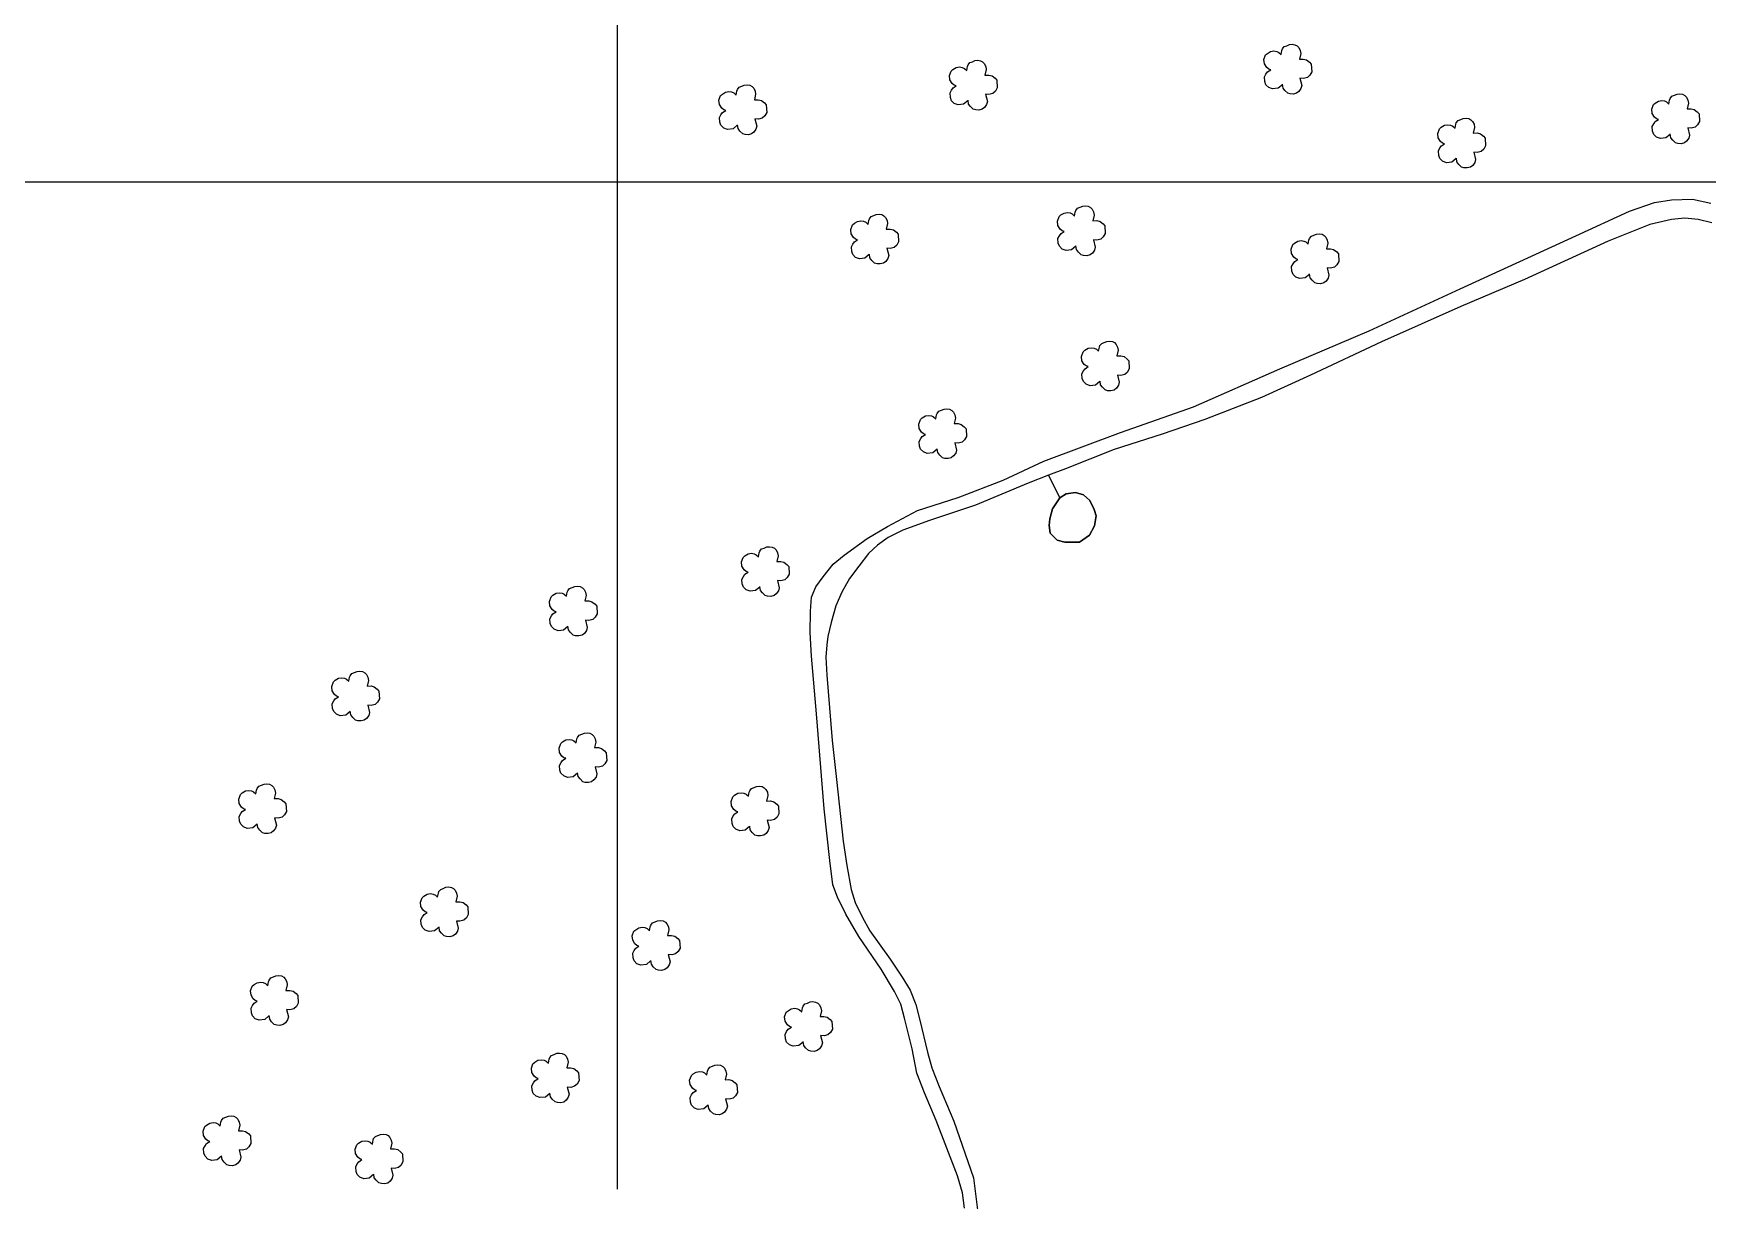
# Model space of a CAD drawing. Header units: inches. Extents: x 743346 to 745446, y 7792686 to 7795656.
# Drawn here: x 743830.9 to 744315.7, y 7794304.7 to 7794643 of the extents above; entities that cross this region are included whole.
import ezdxf

# ---------------------------------------------------------------- set-up
doc = ezdxf.new("R2010")
doc.units = ezdxf.units.IN
doc.header["$MEASUREMENT"] = 0
doc.linetypes.add('CONTINUO', pattern=[0])
for name, color, linetype in [('0114001253', 1, 'Continuous'), ('0114001253001', 5, 'Continuous'), ('ARVORE', 3, 'Continuous'), ('MALHA', 8, 'Continuous'), ('MATO', 3, 'Continuous')]:
    doc.layers.add(name, color=color, linetype=linetype)

msp = doc.modelspace()

# ---------------------------------------------------------------- linework, layer by layer
at = {"layer": '0114001253'}
msp.add_lwpolyline([(744100.53, 7794302.57), (744099.93, 7794306.94), (744098.48, 7794311.91), (744092.33, 7794327.91), (744088.95, 7794335.94), (744086.77, 7794341.63), (744085.38, 7794348.7), (744083.2, 7794357.56), (744082.14, 7794361.65), (744080.29, 7794365.33), (744076.45, 7794371.8), (744069.9, 7794381.25), (744066.19, 7794387.69), (744063.81, 7794392.65), (744062.42, 7794396.22), (744061.5, 7794403.29), (744059.91, 7794418.25), (744057.66, 7794445.76), (744056.27, 7794462.52), (744055.87, 7794469.41), (744055.94, 7794475.56), (744056.27, 7794479.59), (744057.53, 7794482.57), (744059.58, 7794485.47), (744062.55, 7794489.18), (744065.66, 7794491.82), (744072.35, 7794496.62), (744078.24, 7794500.05), (744086.9, 7794504.68), (744098.67, 7794508.45), (744111.7, 7794513.54), (744123.56, 7794518.98), (744145.72, 7794527.3), (744166.9, 7794534.79), (744191.83, 7794545.76), (744217.79, 7794556.75), (744244.13, 7794569), (744277.61, 7794584.29), (744293.17, 7794591.51), (744300.38, 7794593.95), (744305.34, 7794594.75), (744311.36, 7794594.95), (744316.71, 7794593.82)], dxfattribs=at)
at = {"layer": '0114001253001'}
msp.add_lwpolyline([(744316.95, 7794588.07), (744313.08, 7794589.1), (744309.16, 7794589.43), (744305.29, 7794589.1), (744299.03, 7794587.65), (744286.93, 7794582.79), (744262.69, 7794571.63), (744244.29, 7794563.88), (744221.36, 7794553.61), (744200.72, 7794543.99), (744186.52, 7794537.44), (744170.18, 7794531.1), (744157.75, 7794526.89), (744143.89, 7794522.37), (744129.83, 7794516.8), (744124.89, 7794514.93), (744128.19, 7794508.36), (744129.99, 7794509.53), (744132.73, 7794509.92), (744134.99, 7794509.22), (744136.87, 7794507.66), (744138.12, 7794505), (744138.66, 7794503.13), (744138.2, 7794500.32), (744136.71, 7794497.58), (744133.9, 7794495.55), (744129.6, 7794495.55), (744127.41, 7794496.1), (744125.38, 7794498.13), (744125.07, 7794500.39), (744125.23, 7794502.27), (744126.08, 7794505.24), (744128.19, 7794508.36), (744124.89, 7794514.93), (744118.98, 7794512.69), (744103.72, 7794506.25), (744090.45, 7794501.85), (744082.66, 7794499.01), (744078.41, 7794496.86), (744075.33, 7794494.71), (744072.77, 7794492.24), (744069.92, 7794488.56), (744067.21, 7794484.99), (744065.06, 7794481.03), (744063.24, 7794477.06), (744061.93, 7794472.24), (744061, 7794468.23), (744060.72, 7794465.81), (744060.34, 7794462.17), (744060.72, 7794456.97), (744062.26, 7794438.11), (744063.48, 7794426.8), (744065.39, 7794408.88), (744066.42, 7794401.81), (744067.68, 7794394.91), (744068.85, 7794391.16), (744070.95, 7794386.97), (744073.14, 7794382.91), (744079.03, 7794374.68), (744082.48, 7794369.51), (744084.77, 7794365.68), (744086.45, 7794361.53), (744087.62, 7794357.03), (744089.86, 7794347.7), (744091.12, 7794343.25), (744093.22, 7794337.84), (744097.47, 7794327.7), (744103.16, 7794311.36), (744103.77, 7794306.65), (744104.28, 7794302.06)], dxfattribs=at)
at = {"layer": 'ARVORE'}
msp.add_lwpolyline([(744128.19, 7794508.36), (744126.08, 7794505.24), (744125.23, 7794502.27), (744125.07, 7794500.39), (744125.38, 7794498.13), (744127.41, 7794496.1), (744129.6, 7794495.55), (744133.9, 7794495.55), (744136.71, 7794497.58), (744138.2, 7794500.32), (744138.66, 7794503.13), (744138.12, 7794505), (744136.87, 7794507.66), (744134.99, 7794509.22), (744132.73, 7794509.92), (744129.99, 7794509.53)], close=True, dxfattribs=at)
at = {"layer": 'MALHA', "color": 8}
for p, q in [((744000, 7794308.03), (744000, 7795556.48)), ((743446.06, 7794600), (744761.22, 7794600))]:
    msp.add_line(p, q, dxfattribs=at)
at = {"layer": 'MATO', "linetype": 'CONTINUO'}
for points in [[(744192.61, 7794628.13, 0), (744191.36, 7794627.08, 0), (744189.78, 7794626.9, 0), (744188.65, 7794627.34, 0), (744187.85, 7794628.12, 0), (744187.52, 7794629.03, 0), (744187.43, 7794630.36, 0), (744187.86, 7794631.2, 0), (744188.32, 7794631.82, 0), (744189.23, 7794632.44, 0), (744188.65, 7794632.62, 0), (744188.08, 7794633.09, 0), (744187.4, 7794634.15, 0), (744187.28, 7794635.42, 0), (744187.77, 7794636.73, 0), (744188.28, 7794637.2, 0), (744189.21, 7794637.77, 0), (744190.18, 7794637.9, 0), (744190.96, 7794637.79, 0), (744191.58, 7794637.5, 0), (744192.26, 7794636.9, 0), (744192.46, 7794638.05, 0), (744192.63, 7794638.51, 0), (744193.14, 7794639.15, 0), (744193.89, 7794639.43, 0), (744194.63, 7794639.76, 0), (744195.45, 7794639.83, 0), (744196.23, 7794639.72, 0), (744196.87, 7794639.39, 0), (744197.34, 7794638.88, 0), (744197.75, 7794638.06, 0), (744197.91, 7794637.15, 0), (744197.54, 7794635.54, 0), (744198.67, 7794635.56, 0), (744199.61, 7794635.33, 0), (744200.49, 7794634.63, 0), (744200.98, 7794634.07, 0), (744201.11, 7794631.85, 0), (744200.56, 7794630.85, 0), (744199.84, 7794630.19, 0), (744198.7, 7794629.89, 0), (744197.7, 7794629.97, 0), (744198.23, 7794627.9, 0), (744197.99, 7794627.01, 0), (744197.39, 7794626.17, 0), (744196.73, 7794625.64, 0), (744195.79, 7794625.41, 0), (744194.86, 7794625.47, 0), (744194.16, 7794625.66, 0), (744193.36, 7794626.45, 0), (744192.81, 7794627.16, 0), (744192.65, 7794628.24, 0)], [(744101.54, 7794623.49, 0), (744100.29, 7794622.44, 0), (744098.71, 7794622.26, 0), (744097.58, 7794622.7, 0), (744096.78, 7794623.48, 0), (744096.45, 7794624.39, 0), (744096.36, 7794625.72, 0), (744096.79, 7794626.56, 0), (744097.25, 7794627.18, 0), (744098.16, 7794627.8, 0), (744097.58, 7794627.98, 0), (744097.01, 7794628.45, 0), (744096.33, 7794629.51, 0), (744096.21, 7794630.78, 0), (744096.7, 7794632.09, 0), (744097.21, 7794632.56, 0), (744098.14, 7794633.13, 0), (744099.11, 7794633.26, 0), (744099.9, 7794633.15, 0), (744100.51, 7794632.86, 0), (744101.19, 7794632.26, 0), (744101.39, 7794633.41, 0), (744101.56, 7794633.87, 0), (744102.07, 7794634.51, 0), (744102.82, 7794634.79, 0), (744103.56, 7794635.12, 0), (744104.38, 7794635.19, 0), (744105.16, 7794635.08, 0), (744105.8, 7794634.75, 0), (744106.27, 7794634.24, 0), (744106.68, 7794633.42, 0), (744106.84, 7794632.51, 0), (744106.47, 7794630.9, 0), (744107.6, 7794630.92, 0), (744108.54, 7794630.69, 0), (744109.42, 7794629.99, 0), (744109.91, 7794629.43, 0), (744110.04, 7794627.21, 0), (744109.5, 7794626.21, 0), (744108.77, 7794625.55, 0), (744107.63, 7794625.25, 0), (744106.63, 7794625.33, 0), (744107.16, 7794623.26, 0), (744106.92, 7794622.37, 0), (744106.32, 7794621.53, 0), (744105.66, 7794621, 0), (744104.72, 7794620.77, 0), (744103.79, 7794620.83, 0), (744103.09, 7794621.02, 0), (744102.29, 7794621.81, 0), (744101.74, 7794622.52, 0), (744101.58, 7794623.6, 0)], [(744034.75, 7794616.35, 0), (744033.51, 7794615.3, 0), (744031.93, 7794615.12, 0), (744030.8, 7794615.56, 0), (744030, 7794616.35, 0), (744029.67, 7794617.25, 0), (744029.58, 7794618.58, 0), (744030.01, 7794619.42, 0), (744030.46, 7794620.04, 0), (744031.38, 7794620.66, 0), (744030.8, 7794620.84, 0), (744030.22, 7794621.32, 0), (744029.55, 7794622.38, 0), (744029.43, 7794623.64, 0), (744029.91, 7794624.95, 0), (744030.42, 7794625.42, 0), (744031.35, 7794625.99, 0), (744032.33, 7794626.12, 0), (744033.11, 7794626.01, 0), (744033.73, 7794625.73, 0), (744034.41, 7794625.12, 0), (744034.61, 7794626.28, 0), (744034.78, 7794626.74, 0), (744035.29, 7794627.38, 0), (744036.04, 7794627.65, 0), (744036.77, 7794627.98, 0), (744037.6, 7794628.05, 0), (744038.38, 7794627.94, 0), (744039.01, 7794627.61, 0), (744039.49, 7794627.1, 0), (744039.9, 7794626.28, 0), (744040.06, 7794625.38, 0), (744039.68, 7794623.76, 0), (744040.82, 7794623.78, 0), (744041.75, 7794623.55, 0), (744042.63, 7794622.85, 0), (744043.12, 7794622.3, 0), (744043.26, 7794620.07, 0), (744042.71, 7794619.08, 0), (744041.99, 7794618.41, 0), (744040.85, 7794618.11, 0), (744039.85, 7794618.2, 0), (744040.38, 7794616.12, 0), (744040.14, 7794615.23, 0), (744039.54, 7794614.39, 0), (744038.87, 7794613.86, 0), (744037.94, 7794613.63, 0), (744037, 7794613.69, 0), (744036.31, 7794613.89, 0), (744035.5, 7794614.67, 0), (744034.96, 7794615.38, 0), (744034.79, 7794616.46, 0)], [(744304.91, 7794613.73, 0), (744303.66, 7794612.69, 0), (744302.08, 7794612.51, 0), (744300.95, 7794612.94, 0), (744300.15, 7794613.73, 0), (744299.82, 7794614.63, 0), (744299.73, 7794615.96, 0), (744300.16, 7794616.8, 0), (744300.62, 7794617.42, 0), (744301.53, 7794618.04, 0), (744300.95, 7794618.23, 0), (744300.38, 7794618.7, 0), (744299.71, 7794619.76, 0), (744299.58, 7794621.02, 0), (744300.07, 7794622.34, 0), (744300.58, 7794622.81, 0), (744301.51, 7794623.38, 0), (744302.49, 7794623.51, 0), (744303.27, 7794623.4, 0), (744303.88, 7794623.11, 0), (744304.56, 7794622.51, 0), (744304.76, 7794623.66, 0), (744304.94, 7794624.12, 0), (744305.44, 7794624.76, 0), (744306.19, 7794625.04, 0), (744306.93, 7794625.36, 0), (744307.75, 7794625.44, 0), (744308.53, 7794625.33, 0), (744309.17, 7794624.99, 0), (744309.64, 7794624.48, 0), (744310.05, 7794623.67, 0), (744310.21, 7794622.76, 0), (744309.84, 7794621.15, 0), (744310.97, 7794621.16, 0), (744311.91, 7794620.94, 0), (744312.79, 7794620.24, 0), (744313.28, 7794619.68, 0), (744313.41, 7794617.46, 0), (744312.87, 7794616.46, 0), (744312.14, 7794615.8, 0), (744311, 7794615.49, 0), (744310, 7794615.58, 0), (744310.54, 7794613.5, 0), (744310.29, 7794612.62, 0), (744309.69, 7794611.77, 0), (744309.03, 7794611.25, 0), (744308.09, 7794611.02, 0), (744307.16, 7794611.07, 0), (744306.46, 7794611.27, 0), (744305.66, 7794612.06, 0), (744305.12, 7794612.77, 0), (744304.95, 7794613.84, 0)], [(744242.96, 7794606.71, 0), (744241.72, 7794605.67, 0), (744240.13, 7794605.48, 0), (744239.01, 7794605.92, 0), (744238.21, 7794606.71, 0), (744237.88, 7794607.61, 0), (744237.79, 7794608.94, 0), (744238.22, 7794609.78, 0), (744238.67, 7794610.4, 0), (744239.58, 7794611.02, 0), (744239, 7794611.21, 0), (744238.43, 7794611.68, 0), (744237.76, 7794612.74, 0), (744237.64, 7794614, 0), (744238.12, 7794615.32, 0), (744238.63, 7794615.79, 0), (744239.56, 7794616.35, 0), (744240.54, 7794616.49, 0), (744241.32, 7794616.37, 0), (744241.94, 7794616.09, 0), (744242.61, 7794615.48, 0), (744242.82, 7794616.64, 0), (744242.99, 7794617.1, 0), (744243.49, 7794617.74, 0), (744244.25, 7794618.02, 0), (744244.98, 7794618.34, 0), (744245.81, 7794618.42, 0), (744246.59, 7794618.31, 0), (744247.22, 7794617.97, 0), (744247.69, 7794617.46, 0), (744248.11, 7794616.65, 0), (744248.27, 7794615.74, 0), (744247.89, 7794614.12, 0), (744249.03, 7794614.14, 0), (744249.96, 7794613.92, 0), (744250.84, 7794613.22, 0), (744251.33, 7794612.66, 0), (744251.47, 7794610.43, 0), (744250.92, 7794609.44, 0), (744250.2, 7794608.78, 0), (744249.06, 7794608.47, 0), (744248.06, 7794608.56, 0), (744248.59, 7794606.48, 0), (744248.35, 7794605.6, 0), (744247.74, 7794604.75, 0), (744247.08, 7794604.23, 0), (744246.14, 7794603.99, 0), (744245.21, 7794604.05, 0), (744244.51, 7794604.25, 0), (744243.71, 7794605.04, 0), (744243.17, 7794605.74, 0), (744243, 7794606.82, 0)], [(744132.79, 7794581.29, 0), (744131.54, 7794580.25, 0), (744129.96, 7794580.06, 0), (744128.83, 7794580.5, 0), (744128.03, 7794581.29, 0), (744127.7, 7794582.19, 0), (744127.61, 7794583.52, 0), (744128.04, 7794584.36, 0), (744128.5, 7794584.98, 0), (744129.41, 7794585.6, 0), (744128.83, 7794585.79, 0), (744128.26, 7794586.26, 0), (744127.59, 7794587.32, 0), (744127.46, 7794588.58, 0), (744127.95, 7794589.9, 0), (744128.46, 7794590.37, 0), (744129.39, 7794590.93, 0), (744130.37, 7794591.07, 0), (744131.15, 7794590.95, 0), (744131.76, 7794590.67, 0), (744132.44, 7794590.06, 0), (744132.64, 7794591.22, 0), (744132.82, 7794591.68, 0), (744133.32, 7794592.32, 0), (744134.07, 7794592.6, 0), (744134.81, 7794592.92, 0), (744135.63, 7794593, 0), (744136.41, 7794592.89, 0), (744137.05, 7794592.55, 0), (744137.52, 7794592.04, 0), (744137.93, 7794591.23, 0), (744138.09, 7794590.32, 0), (744137.72, 7794588.7, 0), (744138.85, 7794588.72, 0), (744139.79, 7794588.5, 0), (744140.67, 7794587.8, 0), (744141.16, 7794587.24, 0), (744141.29, 7794585.01, 0), (744140.75, 7794584.02, 0), (744140.02, 7794583.36, 0), (744138.88, 7794583.05, 0), (744137.88, 7794583.14, 0), (744138.42, 7794581.06, 0), (744138.17, 7794580.18, 0), (744137.57, 7794579.33, 0), (744136.91, 7794578.81, 0), (744135.97, 7794578.57, 0), (744135.04, 7794578.63, 0), (744134.34, 7794578.83, 0), (744133.54, 7794579.62, 0), (744133, 7794580.32, 0), (744132.83, 7794581.4, 0)], [(744072.97, 7794578.87, 0), (744071.72, 7794577.83, 0), (744070.14, 7794577.64, 0), (744069.01, 7794578.08, 0), (744068.21, 7794578.87, 0), (744067.88, 7794579.77, 0), (744067.79, 7794581.1, 0), (744068.22, 7794581.94, 0), (744068.68, 7794582.56, 0), (744069.59, 7794583.18, 0), (744069.01, 7794583.37, 0), (744068.44, 7794583.84, 0), (744067.76, 7794584.9, 0), (744067.64, 7794586.16, 0), (744068.13, 7794587.48, 0), (744068.64, 7794587.95, 0), (744069.57, 7794588.52, 0), (744070.54, 7794588.65, 0), (744071.32, 7794588.53, 0), (744071.94, 7794588.25, 0), (744072.62, 7794587.65, 0), (744072.82, 7794588.8, 0), (744072.99, 7794589.26, 0), (744073.5, 7794589.9, 0), (744074.25, 7794590.18, 0), (744074.99, 7794590.5, 0), (744075.81, 7794590.58, 0), (744076.59, 7794590.47, 0), (744077.23, 7794590.13, 0), (744077.7, 7794589.62, 0), (744078.11, 7794588.81, 0), (744078.27, 7794587.9, 0), (744077.9, 7794586.29, 0), (744079.03, 7794586.3, 0), (744079.97, 7794586.08, 0), (744080.85, 7794585.38, 0), (744081.34, 7794584.82, 0), (744081.47, 7794582.59, 0), (744080.92, 7794581.6, 0), (744080.2, 7794580.94, 0), (744079.06, 7794580.63, 0), (744078.06, 7794580.72, 0), (744078.59, 7794578.64, 0), (744078.35, 7794577.76, 0), (744077.75, 7794576.91, 0), (744077.09, 7794576.39, 0), (744076.15, 7794576.16, 0), (744075.22, 7794576.21, 0), (744074.52, 7794576.41, 0), (744073.72, 7794577.2, 0), (744073.17, 7794577.91, 0), (744073.01, 7794578.98, 0)], [(744200.47, 7794573.16, 0), (744199.22, 7794572.12, 0), (744197.64, 7794571.93, 0), (744196.51, 7794572.37, 0), (744195.71, 7794573.16, 0), (744195.38, 7794574.06, 0), (744195.29, 7794575.39, 0), (744195.72, 7794576.23, 0), (744196.17, 7794576.85, 0), (744197.09, 7794577.47, 0), (744196.51, 7794577.66, 0), (744195.93, 7794578.13, 0), (744195.26, 7794579.19, 0), (744195.14, 7794580.45, 0), (744195.62, 7794581.77, 0), (744196.13, 7794582.24, 0), (744197.06, 7794582.8, 0), (744198.04, 7794582.94, 0), (744198.82, 7794582.82, 0), (744199.44, 7794582.54, 0), (744200.12, 7794581.93, 0), (744200.32, 7794583.09, 0), (744200.49, 7794583.55, 0), (744201, 7794584.19, 0), (744201.75, 7794584.47, 0), (744202.48, 7794584.79, 0), (744203.31, 7794584.87, 0), (744204.09, 7794584.76, 0), (744204.72, 7794584.42, 0), (744205.2, 7794583.91, 0), (744205.61, 7794583.1, 0), (744205.77, 7794582.19, 0), (744205.39, 7794580.57, 0), (744206.53, 7794580.59, 0), (744207.46, 7794580.37, 0), (744208.34, 7794579.67, 0), (744208.83, 7794579.11, 0), (744208.97, 7794576.88, 0), (744208.42, 7794575.89, 0), (744207.7, 7794575.23, 0), (744206.56, 7794574.92, 0), (744205.56, 7794575.01, 0), (744206.09, 7794572.93, 0), (744205.85, 7794572.05, 0), (744205.25, 7794571.2, 0), (744204.59, 7794570.68, 0), (744203.65, 7794570.44, 0), (744202.71, 7794570.5, 0), (744202.02, 7794570.7, 0), (744201.22, 7794571.49, 0), (744200.67, 7794572.19, 0), (744200.5, 7794573.27, 0)], [(744139.75, 7794542.11, 0), (744138.51, 7794541.07, 0), (744136.92, 7794540.88, 0), (744135.79, 7794541.32, 0), (744134.99, 7794542.11, 0), (744134.66, 7794543.01, 0), (744134.57, 7794544.34, 0), (744135.01, 7794545.18, 0), (744135.46, 7794545.8, 0), (744136.37, 7794546.42, 0), (744135.79, 7794546.6, 0), (744135.22, 7794547.08, 0), (744134.55, 7794548.14, 0), (744134.43, 7794549.4, 0), (744134.91, 7794550.71, 0), (744135.42, 7794551.18, 0), (744136.35, 7794551.75, 0), (744137.33, 7794551.88, 0), (744138.11, 7794551.77, 0), (744138.73, 7794551.49, 0), (744139.4, 7794550.88, 0), (744139.61, 7794552.04, 0), (744139.78, 7794552.5, 0), (744140.28, 7794553.14, 0), (744141.04, 7794553.41, 0), (744141.77, 7794553.74, 0), (744142.6, 7794553.81, 0), (744143.38, 7794553.7, 0), (744144.01, 7794553.37, 0), (744144.48, 7794552.86, 0), (744144.9, 7794552.04, 0), (744145.06, 7794551.14, 0), (744144.68, 7794549.52, 0), (744145.81, 7794549.54, 0), (744146.75, 7794549.31, 0), (744147.63, 7794548.62, 0), (744148.12, 7794548.06, 0), (744148.25, 7794545.83, 0), (744147.71, 7794544.84, 0), (744146.98, 7794544.17, 0), (744145.84, 7794543.87, 0), (744144.84, 7794543.96, 0), (744145.38, 7794541.88, 0), (744145.13, 7794541, 0), (744144.53, 7794540.15, 0), (744143.87, 7794539.62, 0), (744142.93, 7794539.39, 0), (744142, 7794539.45, 0), (744141.3, 7794539.65, 0), (744140.5, 7794540.43, 0), (744139.96, 7794541.14, 0), (744139.79, 7794542.22, 0)], [(744092.61, 7794522.48, 0), (744091.36, 7794521.43, 0), (744089.78, 7794521.25, 0), (744088.65, 7794521.69, 0), (744087.85, 7794522.48, 0), (744087.52, 7794523.38, 0), (744087.43, 7794524.71, 0), (744087.86, 7794525.55, 0), (744088.32, 7794526.17, 0), (744089.23, 7794526.79, 0), (744088.65, 7794526.97, 0), (744088.08, 7794527.45, 0), (744087.41, 7794528.51, 0), (744087.28, 7794529.77, 0), (744087.77, 7794531.08, 0), (744088.28, 7794531.55, 0), (744089.21, 7794532.12, 0), (744090.19, 7794532.25, 0), (744090.97, 7794532.14, 0), (744091.58, 7794531.86, 0), (744092.26, 7794531.25, 0), (744092.46, 7794532.41, 0), (744092.64, 7794532.87, 0), (744093.14, 7794533.51, 0), (744093.89, 7794533.78, 0), (744094.63, 7794534.11, 0), (744095.45, 7794534.18, 0), (744096.23, 7794534.07, 0), (744096.87, 7794533.74, 0), (744097.34, 7794533.23, 0), (744097.75, 7794532.41, 0), (744097.92, 7794531.51, 0), (744097.54, 7794529.89, 0), (744098.67, 7794529.91, 0), (744099.61, 7794529.68, 0), (744100.49, 7794528.99, 0), (744100.98, 7794528.43, 0), (744101.11, 7794526.2, 0), (744100.57, 7794525.21, 0), (744099.84, 7794524.54, 0), (744098.7, 7794524.24, 0), (744097.7, 7794524.33, 0), (744098.24, 7794522.25, 0), (744097.99, 7794521.36, 0), (744097.39, 7794520.52, 0), (744096.73, 7794519.99, 0), (744095.79, 7794519.76, 0), (744094.86, 7794519.82, 0), (744094.16, 7794520.02, 0), (744093.36, 7794520.8, 0), (744092.82, 7794521.51, 0), (744092.65, 7794522.59, 0)], [(744041.26, 7794482.54, 0), (744040.01, 7794481.5, 0), (744038.43, 7794481.31, 0), (744037.3, 7794481.75, 0), (744036.5, 7794482.54, 0), (744036.17, 7794483.44, 0), (744036.08, 7794484.77, 0), (744036.51, 7794485.61, 0), (744036.96, 7794486.23, 0), (744037.88, 7794486.85, 0), (744037.3, 7794487.03, 0), (744036.72, 7794487.51, 0), (744036.05, 7794488.57, 0), (744035.93, 7794489.83, 0), (744036.41, 7794491.14, 0), (744036.92, 7794491.61, 0), (744037.85, 7794492.18, 0), (744038.83, 7794492.31, 0), (744039.61, 7794492.2, 0), (744040.23, 7794491.92, 0), (744040.91, 7794491.31, 0), (744041.11, 7794492.47, 0), (744041.28, 7794492.93, 0), (744041.79, 7794493.57, 0), (744042.54, 7794493.84, 0), (744043.27, 7794494.17, 0), (744044.1, 7794494.24, 0), (744044.88, 7794494.13, 0), (744045.51, 7794493.8, 0), (744045.99, 7794493.29, 0), (744046.4, 7794492.47, 0), (744046.56, 7794491.57, 0), (744046.18, 7794489.95, 0), (744047.32, 7794489.97, 0), (744048.25, 7794489.74, 0), (744049.13, 7794489.05, 0), (744049.62, 7794488.49, 0), (744049.76, 7794486.26, 0), (744049.21, 7794485.27, 0), (744048.49, 7794484.6, 0), (744047.35, 7794484.3, 0), (744046.35, 7794484.39, 0), (744046.88, 7794482.31, 0), (744046.64, 7794481.42, 0), (744046.04, 7794480.58, 0), (744045.38, 7794480.05, 0), (744044.44, 7794479.82, 0), (744043.5, 7794479.88, 0), (744042.81, 7794480.08, 0), (744042.01, 7794480.86, 0), (744041.46, 7794481.57, 0), (744041.29, 7794482.65, 0)], [(743985.66, 7794471.08, 0), (743984.41, 7794470.04, 0), (743982.83, 7794469.86, 0), (743981.7, 7794470.29, 0), (743980.9, 7794471.08, 0), (743980.57, 7794471.98, 0), (743980.48, 7794473.31, 0), (743980.91, 7794474.15, 0), (743981.36, 7794474.77, 0), (743982.28, 7794475.39, 0), (743981.7, 7794475.58, 0), (743981.12, 7794476.05, 0), (743980.45, 7794477.11, 0), (743980.33, 7794478.37, 0), (743980.81, 7794479.69, 0), (743981.32, 7794480.16, 0), (743982.25, 7794480.73, 0), (743983.23, 7794480.86, 0), (743984.01, 7794480.75, 0), (743984.63, 7794480.46, 0), (743985.31, 7794479.86, 0), (743985.51, 7794481.01, 0), (743985.68, 7794481.47, 0), (743986.19, 7794482.11, 0), (743986.94, 7794482.39, 0), (743987.67, 7794482.71, 0), (743988.5, 7794482.79, 0), (743989.28, 7794482.68, 0), (743989.91, 7794482.34, 0), (743990.39, 7794481.83, 0), (743990.8, 7794481.02, 0), (743990.96, 7794480.11, 0), (743990.58, 7794478.5, 0), (743991.72, 7794478.51, 0), (743992.65, 7794478.29, 0), (743993.53, 7794477.59, 0), (743994.02, 7794477.03, 0), (743994.16, 7794474.81, 0), (743993.61, 7794473.81, 0), (743992.89, 7794473.15, 0), (743991.75, 7794472.84, 0), (743990.75, 7794472.93, 0), (743991.28, 7794470.85, 0), (743991.04, 7794469.97, 0), (743990.44, 7794469.12, 0), (743989.78, 7794468.6, 0), (743988.84, 7794468.37, 0), (743987.9, 7794468.42, 0), (743987.21, 7794468.62, 0), (743986.41, 7794469.41, 0), (743985.86, 7794470.12, 0), (743985.69, 7794471.19, 0)], [(743922.6, 7794446.45, 0), (743921.36, 7794445.41, 0), (743919.77, 7794445.22, 0), (743918.65, 7794445.66, 0), (743917.85, 7794446.45, 0), (743917.51, 7794447.35, 0), (743917.43, 7794448.68, 0), (743917.86, 7794449.52, 0), (743918.31, 7794450.14, 0), (743919.22, 7794450.76, 0), (743918.64, 7794450.94, 0), (743918.07, 7794451.42, 0), (743917.4, 7794452.48, 0), (743917.28, 7794453.74, 0), (743917.76, 7794455.05, 0), (743918.27, 7794455.52, 0), (743919.2, 7794456.09, 0), (743920.18, 7794456.22, 0), (743920.96, 7794456.11, 0), (743921.58, 7794455.83, 0), (743922.25, 7794455.22, 0), (743922.46, 7794456.38, 0), (743922.63, 7794456.84, 0), (743923.13, 7794457.48, 0), (743923.89, 7794457.75, 0), (743924.62, 7794458.08, 0), (743925.45, 7794458.16, 0), (743926.23, 7794458.04, 0), (743926.86, 7794457.71, 0), (743927.33, 7794457.2, 0), (743927.75, 7794456.38, 0), (743927.91, 7794455.48, 0), (743927.53, 7794453.86, 0), (743928.66, 7794453.88, 0), (743929.6, 7794453.66, 0), (743930.48, 7794452.96, 0), (743930.97, 7794452.4, 0), (743931.11, 7794450.17, 0), (743930.56, 7794449.18, 0), (743929.84, 7794448.51, 0), (743928.69, 7794448.21, 0), (743927.7, 7794448.3, 0), (743928.23, 7794446.22, 0), (743927.98, 7794445.34, 0), (743927.38, 7794444.49, 0), (743926.72, 7794443.96, 0), (743925.78, 7794443.73, 0), (743924.85, 7794443.79, 0), (743924.15, 7794443.99, 0), (743923.35, 7794444.77, 0), (743922.81, 7794445.48, 0), (743922.64, 7794446.56, 0)], [(743988.44, 7794428.59, 0), (743987.19, 7794427.54, 0), (743985.61, 7794427.36, 0), (743984.48, 7794427.8, 0), (743983.68, 7794428.59, 0), (743983.35, 7794429.49, 0), (743983.26, 7794430.82, 0), (743983.69, 7794431.66, 0), (743984.15, 7794432.28, 0), (743985.06, 7794432.9, 0), (743984.48, 7794433.08, 0), (743983.91, 7794433.56, 0), (743983.23, 7794434.62, 0), (743983.11, 7794435.88, 0), (743983.6, 7794437.19, 0), (743984.11, 7794437.66, 0), (743985.04, 7794438.23, 0), (743986.01, 7794438.36, 0), (743986.79, 7794438.25, 0), (743987.41, 7794437.97, 0), (743988.09, 7794437.36, 0), (743988.29, 7794438.52, 0), (743988.46, 7794438.98, 0), (743988.97, 7794439.62, 0), (743989.72, 7794439.89, 0), (743990.45, 7794440.22, 0), (743991.28, 7794440.29, 0), (743992.06, 7794440.18, 0), (743992.7, 7794439.85, 0), (743993.17, 7794439.34, 0), (743993.58, 7794438.52, 0), (743993.74, 7794437.62, 0), (743993.37, 7794436, 0), (743994.5, 7794436.02, 0), (743995.43, 7794435.79, 0), (743996.32, 7794435.09, 0), (743996.81, 7794434.54, 0), (743996.94, 7794432.31, 0), (743996.39, 7794431.32, 0), (743995.67, 7794430.65, 0), (743994.53, 7794430.35, 0), (743993.53, 7794430.44, 0), (743994.06, 7794428.36, 0), (743993.82, 7794427.47, 0), (743993.22, 7794426.63, 0), (743992.56, 7794426.1, 0), (743991.62, 7794425.87, 0), (743990.69, 7794425.93, 0), (743989.99, 7794426.13, 0), (743989.19, 7794426.91, 0), (743988.64, 7794427.62, 0), (743988.48, 7794428.7, 0)], [(743895.66, 7794413.8, 0), (743894.42, 7794412.75, 0), (743892.83, 7794412.57, 0), (743891.71, 7794413.01, 0), (743890.91, 7794413.8, 0), (743890.57, 7794414.7, 0), (743890.49, 7794416.03, 0), (743890.92, 7794416.87, 0), (743891.37, 7794417.49, 0), (743892.28, 7794418.11, 0), (743891.7, 7794418.29, 0), (743891.13, 7794418.76, 0), (743890.46, 7794419.82, 0), (743890.34, 7794421.09, 0), (743890.82, 7794422.4, 0), (743891.33, 7794422.87, 0), (743892.26, 7794423.44, 0), (743893.24, 7794423.57, 0), (743894.02, 7794423.46, 0), (743894.64, 7794423.17, 0), (743895.31, 7794422.57, 0), (743895.52, 7794423.72, 0), (743895.69, 7794424.19, 0), (743896.19, 7794424.83, 0), (743896.95, 7794425.1, 0), (743897.68, 7794425.43, 0), (743898.51, 7794425.5, 0), (743899.29, 7794425.39, 0), (743899.92, 7794425.06, 0), (743900.39, 7794424.55, 0), (743900.81, 7794423.73, 0), (743900.97, 7794422.83, 0), (743900.59, 7794421.21, 0), (743901.72, 7794421.23, 0), (743902.66, 7794421, 0), (743903.54, 7794420.3, 0), (743904.03, 7794419.74, 0), (743904.16, 7794417.52, 0), (743903.62, 7794416.52, 0), (743902.9, 7794415.86, 0), (743901.75, 7794415.56, 0), (743900.75, 7794415.65, 0), (743901.29, 7794413.57, 0), (743901.04, 7794412.68, 0), (743900.44, 7794411.84, 0), (743899.78, 7794411.31, 0), (743898.84, 7794411.08, 0), (743897.91, 7794411.14, 0), (743897.21, 7794411.34, 0), (743896.41, 7794412.12, 0), (743895.87, 7794412.83, 0), (743895.7, 7794413.91, 0)], [(744038.3, 7794413.12, 0), (744037.06, 7794412.08, 0), (744035.48, 7794411.89, 0), (744034.35, 7794412.33, 0), (744033.55, 7794413.12, 0), (744033.22, 7794414.02, 0), (744033.13, 7794415.35, 0), (744033.56, 7794416.19, 0), (744034.01, 7794416.81, 0), (744034.92, 7794417.43, 0), (744034.34, 7794417.62, 0), (744033.77, 7794418.09, 0), (744033.1, 7794419.15, 0), (744032.98, 7794420.41, 0), (744033.46, 7794421.73, 0), (744033.97, 7794422.2, 0), (744034.9, 7794422.77, 0), (744035.88, 7794422.9, 0), (744036.66, 7794422.78, 0), (744037.28, 7794422.5, 0), (744037.95, 7794421.89, 0), (744038.16, 7794423.05, 0), (744038.33, 7794423.51, 0), (744038.84, 7794424.15, 0), (744039.59, 7794424.43, 0), (744040.32, 7794424.75, 0), (744041.15, 7794424.83, 0), (744041.93, 7794424.72, 0), (744042.56, 7794424.38, 0), (744043.03, 7794423.87, 0), (744043.45, 7794423.06, 0), (744043.61, 7794422.15, 0), (744043.23, 7794420.53, 0), (744044.37, 7794420.55, 0), (744045.3, 7794420.33, 0), (744046.18, 7794419.63, 0), (744046.67, 7794419.07, 0), (744046.81, 7794416.84, 0), (744046.26, 7794415.85, 0), (744045.54, 7794415.19, 0), (744044.4, 7794414.88, 0), (744043.4, 7794414.97, 0), (744043.93, 7794412.89, 0), (744043.69, 7794412.01, 0), (744043.09, 7794411.16, 0), (744042.42, 7794410.64, 0), (744041.48, 7794410.4, 0), (744040.55, 7794410.46, 0), (744039.86, 7794410.66, 0), (744039.05, 7794411.45, 0), (744038.51, 7794412.15, 0), (744038.34, 7794413.23, 0)], [(743948.31, 7794383.91, 0), (743947.07, 7794382.86, 0), (743945.48, 7794382.68, 0), (743944.36, 7794383.12, 0), (743943.55, 7794383.9, 0), (743943.22, 7794384.81, 0), (743943.13, 7794386.14, 0), (743943.57, 7794386.98, 0), (743944.02, 7794387.6, 0), (743944.93, 7794388.22, 0), (743944.35, 7794388.4, 0), (743943.78, 7794388.87, 0), (743943.11, 7794389.93, 0), (743942.99, 7794391.2, 0), (743943.47, 7794392.51, 0), (743943.98, 7794392.98, 0), (743944.91, 7794393.55, 0), (743945.89, 7794393.68, 0), (743946.67, 7794393.57, 0), (743947.29, 7794393.28, 0), (743947.96, 7794392.68, 0), (743948.17, 7794393.83, 0), (743948.34, 7794394.29, 0), (743948.84, 7794394.93, 0), (743949.6, 7794395.21, 0), (743950.33, 7794395.54, 0), (743951.16, 7794395.61, 0), (743951.94, 7794395.5, 0), (743952.57, 7794395.16, 0), (743953.04, 7794394.66, 0), (743953.46, 7794393.84, 0), (743953.62, 7794392.93, 0), (743953.24, 7794391.32, 0), (743954.37, 7794391.34, 0), (743955.31, 7794391.11, 0), (743956.19, 7794390.41, 0), (743956.68, 7794389.85, 0), (743956.81, 7794387.63, 0), (743956.27, 7794386.63, 0), (743955.54, 7794385.97, 0), (743954.4, 7794385.67, 0), (743953.4, 7794385.75, 0), (743953.94, 7794383.68, 0), (743953.69, 7794382.79, 0), (743953.09, 7794381.95, 0), (743952.43, 7794381.42, 0), (743951.49, 7794381.19, 0), (743950.56, 7794381.25, 0), (743949.86, 7794381.44, 0), (743949.06, 7794382.23, 0), (743948.52, 7794382.94, 0), (743948.35, 7794384.02, 0)], [(744009.64, 7794374.17, 0), (744008.4, 7794373.12, 0), (744006.82, 7794372.94, 0), (744005.69, 7794373.38, 0), (744004.89, 7794374.17, 0), (744004.56, 7794375.07, 0), (744004.47, 7794376.4, 0), (744004.9, 7794377.24, 0), (744005.35, 7794377.86, 0), (744006.27, 7794378.48, 0), (744005.68, 7794378.66, 0), (744005.11, 7794379.14, 0), (744004.44, 7794380.2, 0), (744004.32, 7794381.46, 0), (744004.8, 7794382.77, 0), (744005.31, 7794383.24, 0), (744006.24, 7794383.81, 0), (744007.22, 7794383.94, 0), (744008, 7794383.83, 0), (744008.62, 7794383.55, 0), (744009.3, 7794382.94, 0), (744009.5, 7794384.1, 0), (744009.67, 7794384.56, 0), (744010.18, 7794385.2, 0), (744010.93, 7794385.47, 0), (744011.66, 7794385.8, 0), (744012.49, 7794385.87, 0), (744013.27, 7794385.76, 0), (744013.9, 7794385.43, 0), (744014.38, 7794384.92, 0), (744014.79, 7794384.1, 0), (744014.95, 7794383.2, 0), (744014.57, 7794381.58, 0), (744015.71, 7794381.6, 0), (744016.64, 7794381.37, 0), (744017.52, 7794380.67, 0), (744018.01, 7794380.12, 0), (744018.15, 7794377.89, 0), (744017.6, 7794376.9, 0), (744016.88, 7794376.23, 0), (744015.74, 7794375.93, 0), (744014.74, 7794376.02, 0), (744015.27, 7794373.94, 0), (744015.03, 7794373.05, 0), (744014.43, 7794372.21, 0), (744013.76, 7794371.68, 0), (744012.83, 7794371.45, 0), (744011.89, 7794371.51, 0), (744011.2, 7794371.71, 0), (744010.39, 7794372.49, 0), (744009.85, 7794373.2, 0), (744009.68, 7794374.28, 0)], [(743899.1, 7794358.23, 0), (743897.86, 7794357.19, 0), (743896.27, 7794357, 0), (743895.14, 7794357.44, 0), (743894.34, 7794358.23, 0), (743894.01, 7794359.13, 0), (743893.92, 7794360.46, 0), (743894.36, 7794361.3, 0), (743894.81, 7794361.92, 0), (743895.72, 7794362.54, 0), (743895.14, 7794362.73, 0), (743894.57, 7794363.2, 0), (743893.9, 7794364.26, 0), (743893.78, 7794365.52, 0), (743894.26, 7794366.84, 0), (743894.77, 7794367.31, 0), (743895.7, 7794367.87, 0), (743896.68, 7794368.01, 0), (743897.46, 7794367.89, 0), (743898.08, 7794367.61, 0), (743898.75, 7794367, 0), (743898.96, 7794368.16, 0), (743899.13, 7794368.62, 0), (743899.63, 7794369.26, 0), (743900.39, 7794369.53, 0), (743901.12, 7794369.86, 0), (743901.95, 7794369.94, 0), (743902.73, 7794369.82, 0), (743903.36, 7794369.49, 0), (743903.83, 7794368.98, 0), (743904.25, 7794368.17, 0), (743904.41, 7794367.26, 0), (743904.03, 7794365.64, 0), (743905.16, 7794365.66, 0), (743906.1, 7794365.44, 0), (743906.98, 7794364.74, 0), (743907.47, 7794364.18, 0), (743907.6, 7794361.95, 0), (743907.06, 7794360.96, 0), (743906.33, 7794360.3, 0), (743905.19, 7794359.99, 0), (743904.19, 7794360.08, 0), (743904.73, 7794358, 0), (743904.48, 7794357.12, 0), (743903.88, 7794356.27, 0), (743903.22, 7794355.75, 0), (743902.28, 7794355.51, 0), (743901.35, 7794355.57, 0), (743900.65, 7794355.77, 0), (743899.85, 7794356.55, 0), (743899.31, 7794357.26, 0), (743899.14, 7794358.34, 0)], [(744053.78, 7794350.68, 0), (744052.53, 7794349.64, 0), (744050.95, 7794349.45, 0), (744049.82, 7794349.89, 0), (744049.02, 7794350.68, 0), (744048.69, 7794351.58, 0), (744048.6, 7794352.91, 0), (744049.03, 7794353.75, 0), (744049.49, 7794354.37, 0), (744050.4, 7794354.99, 0), (744049.82, 7794355.18, 0), (744049.25, 7794355.65, 0), (744048.58, 7794356.71, 0), (744048.46, 7794357.97, 0), (744048.94, 7794359.29, 0), (744049.45, 7794359.76, 0), (744050.38, 7794360.32, 0), (744051.36, 7794360.46, 0), (744052.14, 7794360.34, 0), (744052.75, 7794360.06, 0), (744053.43, 7794359.45, 0), (744053.63, 7794360.61, 0), (744053.81, 7794361.07, 0), (744054.31, 7794361.71, 0), (744055.06, 7794361.98, 0), (744055.8, 7794362.31, 0), (744056.62, 7794362.39, 0), (744057.4, 7794362.28, 0), (744058.04, 7794361.94, 0), (744058.51, 7794361.43, 0), (744058.92, 7794360.62, 0), (744059.09, 7794359.71, 0), (744058.71, 7794358.09, 0), (744059.84, 7794358.11, 0), (744060.78, 7794357.89, 0), (744061.66, 7794357.19, 0), (744062.15, 7794356.63, 0), (744062.28, 7794354.4, 0), (744061.74, 7794353.41, 0), (744061.01, 7794352.75, 0), (744059.87, 7794352.44, 0), (744058.87, 7794352.53, 0), (744059.41, 7794350.45, 0), (744059.16, 7794349.57, 0), (744058.56, 7794348.72, 0), (744057.9, 7794348.2, 0), (744056.96, 7794347.96, 0), (744056.03, 7794348.02, 0), (744055.33, 7794348.22, 0), (744054.53, 7794349.01, 0), (744053.99, 7794349.71, 0), (744053.82, 7794350.79, 0)], [(743980.41, 7794335.79, 0), (743979.17, 7794334.74, 0), (743977.58, 7794334.56, 0), (743976.45, 7794335, 0), (743975.65, 7794335.78, 0), (743975.32, 7794336.69, 0), (743975.23, 7794338.02, 0), (743975.67, 7794338.86, 0), (743976.12, 7794339.48, 0), (743977.03, 7794340.1, 0), (743976.45, 7794340.28, 0), (743975.88, 7794340.75, 0), (743975.21, 7794341.81, 0), (743975.09, 7794343.08, 0), (743975.57, 7794344.39, 0), (743976.08, 7794344.86, 0), (743977.01, 7794345.43, 0), (743977.99, 7794345.56, 0), (743978.77, 7794345.45, 0), (743979.39, 7794345.16, 0), (743980.06, 7794344.56, 0), (743980.26, 7794345.71, 0), (743980.44, 7794346.18, 0), (743980.94, 7794346.81, 0), (743981.7, 7794347.09, 0), (743982.43, 7794347.42, 0), (743983.26, 7794347.49, 0), (743984.04, 7794347.38, 0), (743984.67, 7794347.05, 0), (743985.14, 7794346.54, 0), (743985.55, 7794345.72, 0), (743985.72, 7794344.82, 0), (743985.34, 7794343.2, 0), (743986.47, 7794343.22, 0), (743987.41, 7794342.99, 0), (743988.29, 7794342.29, 0), (743988.78, 7794341.73, 0), (743988.91, 7794339.51, 0), (743988.37, 7794338.51, 0), (743987.64, 7794337.85, 0), (743986.5, 7794337.55, 0), (743985.5, 7794337.63, 0), (743986.04, 7794335.56, 0), (743985.79, 7794334.67, 0), (743985.19, 7794333.83, 0), (743984.53, 7794333.3, 0), (743983.59, 7794333.07, 0), (743982.66, 7794333.13, 0), (743981.96, 7794333.32, 0), (743981.16, 7794334.11, 0), (743980.62, 7794334.82, 0), (743980.45, 7794335.9, 0)], [(744026.27, 7794332.35, 0), (744025.02, 7794331.31, 0), (744023.44, 7794331.12, 0), (744022.31, 7794331.56, 0), (744021.51, 7794332.35, 0), (744021.18, 7794333.25, 0), (744021.09, 7794334.58, 0), (744021.52, 7794335.42, 0), (744021.98, 7794336.04, 0), (744022.89, 7794336.66, 0), (744022.31, 7794336.84, 0), (744021.74, 7794337.32, 0), (744021.06, 7794338.38, 0), (744020.94, 7794339.64, 0), (744021.43, 7794340.95, 0), (744021.94, 7794341.43, 0), (744022.87, 7794341.99, 0), (744023.84, 7794342.12, 0), (744024.62, 7794342.01, 0), (744025.24, 7794341.73, 0), (744025.92, 7794341.12, 0), (744026.12, 7794342.28, 0), (744026.29, 7794342.74, 0), (744026.8, 7794343.38, 0), (744027.55, 7794343.65, 0), (744028.28, 7794343.98, 0), (744029.11, 7794344.06, 0), (744029.89, 7794343.94, 0), (744030.53, 7794343.61, 0), (744031, 7794343.1, 0), (744031.41, 7794342.28, 0), (744031.57, 7794341.38, 0), (744031.2, 7794339.76, 0), (744032.33, 7794339.78, 0), (744033.26, 7794339.56, 0), (744034.15, 7794338.86, 0), (744034.64, 7794338.3, 0), (744034.77, 7794336.07, 0), (744034.22, 7794335.08, 0), (744033.5, 7794334.41, 0), (744032.36, 7794334.11, 0), (744031.36, 7794334.2, 0), (744031.89, 7794332.12, 0), (744031.65, 7794331.24, 0), (744031.05, 7794330.39, 0), (744030.39, 7794329.86, 0), (744029.45, 7794329.63, 0), (744028.52, 7794329.69, 0), (744027.82, 7794329.89, 0), (744027.02, 7794330.67, 0), (744026.47, 7794331.38, 0), (744026.31, 7794332.46, 0)], [(743885.35, 7794317.56, 0), (743884.1, 7794316.51, 0), (743882.52, 7794316.33, 0), (743881.39, 7794316.77, 0), (743880.59, 7794317.56, 0), (743880.26, 7794318.46, 0), (743880.17, 7794319.79, 0), (743880.6, 7794320.63, 0), (743881.05, 7794321.25, 0), (743881.97, 7794321.87, 0), (743881.39, 7794322.05, 0), (743880.81, 7794322.53, 0), (743880.14, 7794323.59, 0), (743880.02, 7794324.85, 0), (743880.51, 7794326.16, 0), (743881.02, 7794326.63, 0), (743881.95, 7794327.2, 0), (743882.92, 7794327.33, 0), (743883.7, 7794327.22, 0), (743884.32, 7794326.94, 0), (743885, 7794326.33, 0), (743885.2, 7794327.49, 0), (743885.37, 7794327.95, 0), (743885.88, 7794328.59, 0), (743886.63, 7794328.86, 0), (743887.36, 7794329.19, 0), (743888.19, 7794329.26, 0), (743888.97, 7794329.15, 0), (743889.6, 7794328.82, 0), (743890.08, 7794328.31, 0), (743890.49, 7794327.49, 0), (743890.65, 7794326.59, 0), (743890.27, 7794324.97, 0), (743891.41, 7794324.99, 0), (743892.34, 7794324.76, 0), (743893.23, 7794324.07, 0), (743893.71, 7794323.51, 0), (743893.85, 7794321.28, 0), (743893.3, 7794320.29, 0), (743892.58, 7794319.62, 0), (743891.44, 7794319.32, 0), (743890.44, 7794319.41, 0), (743890.97, 7794317.33, 0), (743890.73, 7794316.44, 0), (743890.13, 7794315.6, 0), (743889.47, 7794315.07, 0), (743888.53, 7794314.84, 0), (743887.59, 7794314.9, 0), (743886.9, 7794315.1, 0), (743886.1, 7794315.88, 0), (743885.55, 7794316.59, 0), (743885.38, 7794317.67, 0)], [(743929.4, 7794312.3, 0), (743928.15, 7794311.26, 0), (743926.57, 7794311.07, 0), (743925.44, 7794311.51, 0), (743924.64, 7794312.3, 0), (743924.31, 7794313.2, 0), (743924.22, 7794314.53, 0), (743924.65, 7794315.37, 0), (743925.11, 7794315.99, 0), (743926.02, 7794316.61, 0), (743925.44, 7794316.8, 0), (743924.87, 7794317.27, 0), (743924.19, 7794318.33, 0), (743924.07, 7794319.59, 0), (743924.56, 7794320.9, 0), (743925.07, 7794321.38, 0), (743926, 7794321.94, 0), (743926.97, 7794322.07, 0), (743927.75, 7794321.96, 0), (743928.37, 7794321.68, 0), (743929.05, 7794321.07, 0), (743929.25, 7794322.23, 0), (743929.42, 7794322.69, 0), (743929.93, 7794323.33, 0), (743930.68, 7794323.6, 0), (743931.41, 7794323.93, 0), (743932.24, 7794324.01, 0), (743933.02, 7794323.89, 0), (743933.66, 7794323.56, 0), (743934.13, 7794323.05, 0), (743934.54, 7794322.24, 0), (743934.7, 7794321.33, 0), (743934.33, 7794319.71, 0), (743935.46, 7794319.73, 0), (743936.39, 7794319.51, 0), (743937.28, 7794318.81, 0), (743937.77, 7794318.25, 0), (743937.9, 7794316.02, 0), (743937.35, 7794315.03, 0), (743936.63, 7794314.36, 0), (743935.49, 7794314.06, 0), (743934.49, 7794314.15, 0), (743935.02, 7794312.07, 0), (743934.78, 7794311.19, 0), (743934.18, 7794310.34, 0), (743933.52, 7794309.81, 0), (743932.58, 7794309.58, 0), (743931.65, 7794309.64, 0), (743930.95, 7794309.84, 0), (743930.15, 7794310.62, 0), (743929.6, 7794311.33, 0), (743929.44, 7794312.41, 0)]]:
    msp.add_polyline3d(points, dxfattribs=at)

doc.saveas('drawing.dxf')
